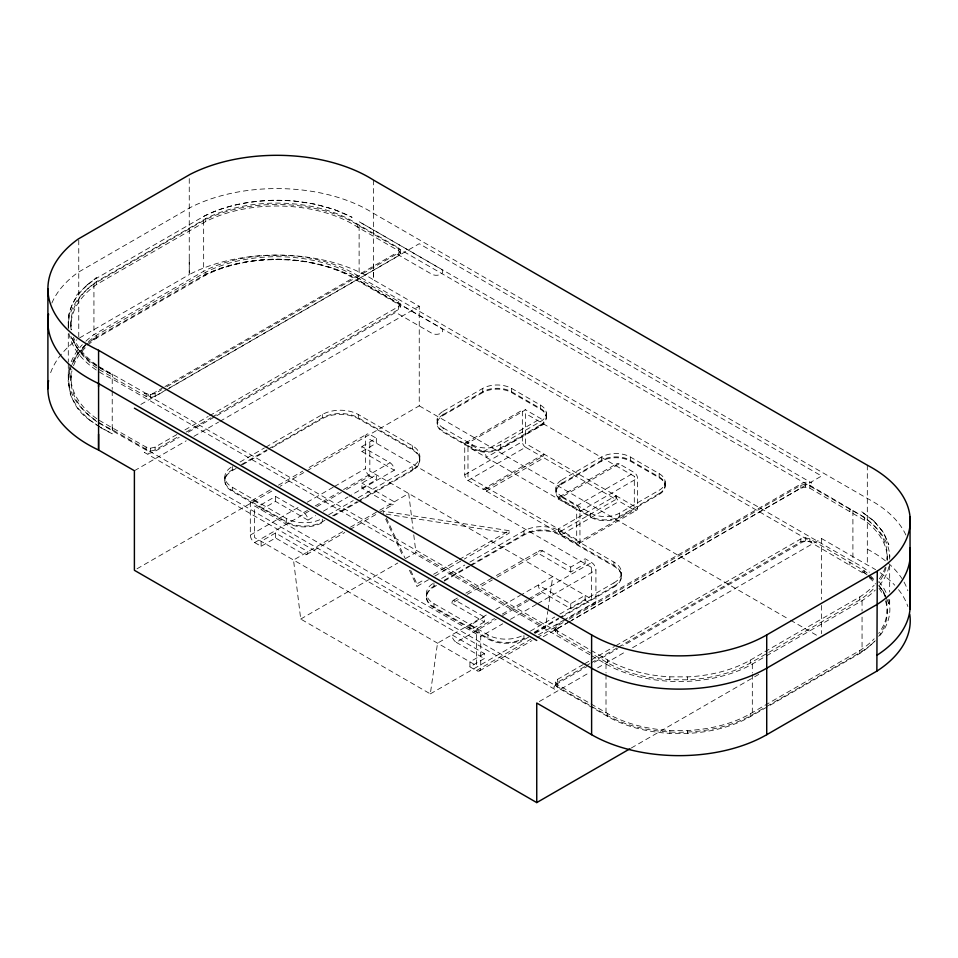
<?xml version="1.0" encoding="UTF-8"?>
<svg xmlns="http://www.w3.org/2000/svg" width="958" height="958" viewBox="0 0 958 958"><rect width="100%" height="100%" fill="white"/><g stroke="black" fill="none" stroke-linecap="round" stroke-linejoin="round"><path stroke-width="0.72" stroke-dasharray="4.79 3.59" d="M79.526 337.946L189.253 274.587L189.253 176.895M373.524 180.092L373.524 279.868L419.245 306.261L419.245 405.845L280.083 486.293M437.195 419.053L437.195 423.46M546.288 417.221L546.288 412.814M555.999 487.646L555.999 492.053M665.091 485.814L665.091 481.407M342.736 531.606L293.519 560.023L300.716 619.048L430.322 693.879L437.519 643.165L486.748 614.749M535.175 633.346L545.533 627.358L547.796 611.42M548 609.971L552.73 576.644L521.559 594.643M70.138 368.279L68.054 381.488L70.533 395.067L77.49 407.725L88.591 419.364L99.44 426.813M72.101 364.447L76.652 355.538L87.286 343.814L94.231 338.605L89.621 342.066M166.776 386.757L398.492 252.984L400.36 250.385L398.492 247.787L357.729 224.28A107.488 62.054 0 0 0 205.778 218.592L96.351 281.724A114.397 66.054 0 0 0 71.431 329.588M166.776 389.666L398.492 255.894L400.36 253.295L400.36 250.385M209.503 415.724L398.492 306.608L400.36 304.009L398.492 301.411L357.729 277.904A107.488 62.054 0 0 0 205.778 272.216L96.351 335.348A114.397 66.054 0 0 0 73.526 362.831M212.089 417.137L398.492 309.518L400.36 306.919L400.36 304.009M555.616 631.286L555.616 628.376L557.484 625.778L557.484 628.688L555.616 631.286L557.484 633.885L607.623 662.84A101.249 58.45 0 0 0 669.822 679.749L687.401 679.797A101.009 58.318 0 0 0 750.27 663.068L859.781 599.864A107.512 62.066 0 0 0 874.163 588.092M874.163 641.728A107.512 62.066 0 0 1 859.781 653.488L750.27 716.692A101.009 58.318 0 0 1 687.401 733.421L669.822 733.373A101.249 58.45 0 0 1 607.623 716.464L557.484 687.509L555.616 684.922L555.616 682.012L557.484 679.414L583.374 664.457M584.667 666.624L557.484 682.324L553.784 687.221L555.64 689.82L144.287 452.332L148.789 453.409L153.292 452.332L179.218 437.363M86.028 345.108C61.707 363.741 63.791 401.522 88.28 419.053M87.286 284.789C75.574 295.699 65.324 311.733 69.12 328.331M87.31 284.766C114.996 263.222 70.593 297.495 76.365 296.836C70.856 306.249 66.138 317.517 69.096 328.534M94.758 279.269L203.85 216.304C231.537 202.294 263.426 198.749 294.07 200.941L315.014 204.102L334.486 209.551L352.113 217.334C327.78 204.856 300.285 200.078 273.114 200.234M68.341 328.57A117.104 67.611 0 0 1 93.932 283.903L203.659 220.556A110.05 63.539 0 0 1 359.118 225.837L852.907 510.925A110.11 63.575 0 0 1 889.838 557.077M71.096 329.935A114.397 66.054 0 0 1 96.351 284.634L205.778 221.502A107.488 62.054 0 0 1 357.729 227.19L398.492 250.697L400.36 253.295M85.849 341.228A117.104 67.611 0 0 1 93.932 334.629L203.659 271.27A110.05 63.539 0 0 1 359.118 276.551L852.907 561.639A110.11 63.575 0 0 1 869.385 572.225M94.758 338.306L203.85 275.329C225.202 264.42 249.319 260.241 273.09 259.259M73.526 365.74A114.397 66.054 0 0 1 96.351 338.258L205.778 275.126A107.488 62.054 0 0 1 357.729 280.814L398.492 304.321L400.36 306.919M163.662 387.307L153.292 393.295L148.789 394.373L144.287 393.295L555.64 630.795L553.784 628.197L555.64 625.598L563.4 621.119M164.956 386.565L395.69 253.355L431.842 274.228A6.407 3.7 0 0 0 440.776 274.275A6.407 3.7 0 0 0 441.111 269.126L359.118 221.681L811.689 482.964L807.187 481.886L802.684 482.964L564.693 620.365M99.069 366.639L146.131 393.487L150.634 394.564L155.124 393.487L161.603 389.75M140.862 404.432L168.057 388.732M169.35 387.99L419.245 243.715L821.593 476.006L571.698 620.281M99.069 369.549L146.131 396.396L150.634 397.474L155.124 396.396L165.483 390.421M99.069 420.263L146.131 447.111L150.634 448.188L155.124 447.111L177.134 434.405M184.906 429.926L208.209 416.467M99.069 423.173L146.131 450.021L150.634 451.098L155.124 450.021L179.721 435.818M186.199 432.082L210.796 417.88M188.295 432.13L215.514 416.407M216.807 415.664L395.69 312.38L431.842 333.264A6.407 3.7 0 0 0 440.776 333.312A6.407 3.7 0 0 0 441.111 328.163L359.118 280.706L811.689 542L807.187 540.923L802.684 542L622.904 645.8M134.395 470.725L186.187 440.824M193.947 436.333L218.556 422.131M219.849 421.388L419.245 306.261M240.027 462.031L264.456 447.925M265.749 447.182L322.319 414.527A25.459 14.693 0 0 1 358.316 414.527L412.323 445.698A25.459 14.693 0 0 1 412.323 466.486L412.323 469.815L358.316 500.986M324.894 520.29L322.319 521.775A25.459 14.693 0 0 1 286.322 521.775L232.315 490.592A25.459 14.693 0 0 1 232.315 469.815L234.89 468.33M241.32 464.618L267.031 449.769M268.312 449.027L322.319 417.844A25.459 14.693 0 0 1 358.316 417.844L412.323 449.027A25.459 14.693 0 0 1 412.323 469.815M236.171 468.414L232.315 470.641A25.459 14.693 0 0 0 232.315 491.43L286.322 522.601A25.459 14.693 0 0 0 322.319 522.601L324.894 521.116M242.602 464.702L267.031 450.595M272.18 447.626L322.319 418.682A25.459 14.693 0 0 1 358.316 418.682L412.323 449.853A25.459 14.693 0 0 1 412.323 470.641L359.609 501.082M251.583 500.687L270.779 489.598M278.467 485.167L302.788 471.12M309.183 467.432L366.782 434.178M136.982 568.801L273.617 490.029M261.115 546.299L261.115 541.318L275.521 532.995L307.913 551.7A6.107 3.533 60 0 1 303.602 554.203L275.521 537.989L261.115 546.299L254.636 542.563A6.107 3.533 60 0 1 250.313 535.079L250.313 503.477A6.107 3.533 60 0 1 254.636 500.986L261.115 504.734L275.521 496.412L303.602 512.626A6.107 3.533 60 0 1 307.913 520.11L315.661 515.644M361.92 446.536L376.326 438.213L376.326 443.207L361.92 451.517L361.92 446.536L390.002 462.738A6.107 3.533 60 0 1 394.325 470.222L349.191 496.28M307.913 520.11L275.521 501.405L261.115 509.716L261.115 504.734M443.135 411.281L482.736 388.421A20.369 11.759 0 0 1 511.548 388.421L540.348 405.042A20.369 11.759 0 0 1 540.348 421.676L540.348 424.993L500.747 447.865A20.369 11.759 0 0 1 471.935 447.865L443.135 431.232A20.369 11.759 0 0 1 443.135 414.61L443.135 411.281A20.369 11.759 0 0 0 443.135 427.903L443.135 431.232M443.135 414.61L482.736 391.738A20.369 11.759 0 0 1 511.548 391.738L540.348 408.371A20.369 11.759 0 0 1 540.348 424.993M250.313 535.079L299.507 506.674M307.267 502.196L333.156 487.251M334.45 486.496L365.525 468.57L365.525 436.968A6.107 3.533 60 0 1 369.836 434.477L376.326 438.213M303.602 512.626L307.47 510.398M315.206 505.932L338.414 492.52M343.575 489.55L390.002 462.738M254.636 542.563L309.003 511.177M316.775 506.686L341.359 492.484M346.545 489.502L369.836 476.042L376.326 479.79L376.326 474.797L361.92 483.119L361.92 488.101L390.002 504.315A6.107 3.533 60 0 0 394.325 501.824L361.92 483.119M361.92 488.101L376.326 479.79M323.397 511.177L347.898 497.034M328.75 514.733L353.179 500.627M358.316 497.657L412.323 466.486M332.606 515.835L357.035 501.729M333.887 515.919L358.316 501.824M465.684 442.859L523.296 409.593M464.738 444.955L525.583 409.82L540.707 418.55A4.586 2.646 60 0 1 543.94 424.166L486.341 457.421A4.586 2.646 60 0 0 483.095 451.805L467.983 443.075A4.586 2.646 60 0 0 464.738 444.955L464.738 474.881A4.586 2.646 60 0 0 467.983 480.497L483.095 489.227L543.94 454.092L543.94 457.84L615.946 499.405L615.946 495.669L558.346 528.924L558.346 532.66L615.946 499.405M350.472 527.139L378.841 510.758M379.679 510.267L408.719 493.502L413.042 528.924M483.095 451.805L540.707 418.55M306.656 554.502L344.772 532.492M349.85 529.558L377.811 513.416M379.081 512.686L393.055 504.615M443.135 427.903L471.935 444.536A20.369 11.759 0 0 0 500.747 444.536L540.348 421.676M464.738 474.881L522.338 441.626L522.338 411.701A4.586 2.646 60 0 1 525.583 409.82M467.983 480.497L525.583 447.242L540.707 455.972A4.586 2.646 60 0 0 543.94 454.092M485.395 489.454L542.994 456.2M483.095 489.227A4.586 2.646 60 0 0 486.341 487.359L486.341 491.095L543.94 457.84M300.716 619.048L397.798 563.005M405.569 558.514L415.928 552.538L545.533 627.358M561.939 479.874L601.54 457.002A20.369 11.759 0 0 1 630.352 457.002L659.152 473.635A20.369 11.759 0 0 1 659.152 490.268L659.152 493.586L619.551 516.458A20.369 11.759 0 0 1 590.751 516.458L561.939 499.825A20.369 11.759 0 0 1 561.939 483.191L561.939 479.874A20.369 11.759 0 0 0 561.939 496.495L561.939 499.825M561.939 483.191L601.54 460.331A20.369 11.759 0 0 1 630.352 460.331L659.152 476.964A20.369 11.759 0 0 1 659.152 493.586M559.292 496.891L616.892 463.636M615.946 495.669A4.586 2.646 60 0 0 619.191 501.285L634.304 510.015A4.586 2.646 60 0 0 637.549 508.135L637.549 478.21A4.586 2.646 60 0 0 634.304 472.593L619.191 463.864L558.346 498.998A4.586 2.646 60 0 1 561.58 497.118L576.704 505.848A4.586 2.646 60 0 1 579.949 511.464L579.949 541.39A4.586 2.646 60 0 1 576.704 543.27L561.58 534.54A4.586 2.646 60 0 1 558.346 528.924M428.466 579.734L416.946 586.38L416.946 583.889L424.634 579.458M433.591 574.285L457.912 560.238M459.193 559.508L509.117 530.684L509.117 533.175L464.307 559.041M434.872 576.033L463.025 559.783M441.638 578.428L464.786 565.064M469.923 562.095L523.93 530.924A25.459 14.693 0 0 1 559.927 530.924L613.934 562.095A25.459 14.693 0 0 1 613.934 582.883L613.934 586.212L559.927 617.383M432.633 583.685A25.459 14.693 0 0 0 433.926 603.672L487.921 634.843A25.459 14.693 0 0 0 523.93 634.843L523.93 638.172A25.459 14.693 0 0 1 487.921 638.172L433.926 606.989A25.459 14.693 0 0 1 433.926 586.212L436.501 584.727M444.213 580.273L468.642 566.166M469.923 565.424L523.93 534.241A25.459 14.693 0 0 1 559.927 534.241L613.934 565.424A25.459 14.693 0 0 1 613.934 586.212M436.501 585.554L433.926 587.038A25.459 14.693 0 0 0 433.926 607.827L487.921 638.998A25.459 14.693 0 0 0 523.93 638.998L527.786 636.771M444.213 581.099L469.923 566.25M471.216 565.507L523.93 535.079A25.459 14.693 0 0 1 559.927 535.079L613.934 566.25A25.459 14.693 0 0 1 613.934 587.038L559.927 618.221M576.704 505.848L634.304 472.593M579.949 511.464L637.549 478.21M561.58 534.54L619.191 501.285M453.194 600.45L458.271 597.517M465.899 593.122L493.849 576.979M496.388 575.507L539.594 550.575M451.925 603.253A6.107 3.533 60 0 1 456.248 600.762L484.329 616.964L484.329 621.958L451.925 603.253L460.115 598.522M467.396 594.319L492.352 579.913M497.058 577.195L542.647 550.874L570.729 567.088L585.134 558.765L591.613 562.514A6.107 3.533 60 0 1 595.924 569.998L595.924 601.588A6.107 3.533 60 0 1 591.613 604.079L585.134 600.343L570.729 608.653L542.647 592.439A6.107 3.533 60 0 1 538.324 584.967L570.729 603.672L585.134 595.349L585.134 600.343M561.939 496.495L590.751 513.129A20.369 11.759 0 0 0 619.551 513.129L659.152 490.268M576.704 543.27L637.549 508.135M578.991 543.497L636.603 510.231M495.765 609.528L520.278 595.385M484.329 621.958L469.923 630.268L469.923 625.287L484.329 616.964M542.647 550.874A6.107 3.533 60 0 0 538.324 553.365L570.729 572.07L585.134 563.759L585.134 558.765M469.923 625.287L476.401 629.023L494.532 618.557M502.291 614.078L526.888 599.876M528.181 599.133L591.613 562.514M484.329 653.548L469.923 661.87L469.923 666.852L484.329 658.541L484.329 653.548L451.925 634.843A6.107 3.533 60 0 0 456.248 642.327L496.22 619.251M502.675 615.527L528.457 600.63M529.75 599.888L542.647 592.439M469.923 666.852L476.401 670.6A6.107 3.533 60 0 0 480.724 668.097L480.724 636.507L502.734 623.802M510.494 619.323L536.384 604.378M537.678 603.624L595.924 569.998M530.361 631.13L554.79 617.024M559.927 614.054L613.934 582.883M534.217 632.232L558.646 618.126M534.217 633.058L558.646 618.964M430.322 693.879L528.696 637.082M476.401 670.6L530.768 639.214M538.54 634.723L563.136 620.521M563.567 620.269L595.924 601.588M479.455 670.899L531.941 640.603M537.067 637.645L563.951 622.041M569.064 619.167L800.852 485.275L805.355 484.197L809.845 485.275L864.356 517.272A107.512 62.066 0 0 1 886.773 561.196M543.222 636.723L570.405 621.035M557.484 628.688L567.831 622.712M569.136 621.97L800.852 488.185L805.355 487.107L809.845 488.185L864.356 520.182A107.512 62.066 0 0 1 887.156 560.502M584.667 663.714L589.841 660.721M591.134 659.978L614.437 646.518M615.731 645.776L800.852 538.899L805.355 537.821L809.845 538.899L864.356 570.896A107.512 62.066 0 0 1 875.528 581.015M585.961 665.882L589.841 663.631M591.134 662.888L617.024 647.943M618.317 647.189L800.852 541.809L805.355 540.731L809.845 541.809L864.356 573.806L864.356 570.896M555.64 684.623L586.691 666.708M594.451 662.217L617.73 648.782M539.33 701.519L589.829 672.372M597.6 667.882L626.089 651.44M632.555 647.704L821.593 538.564L867.313 564.957A130.468 75.323 0 0 1 875.636 569.711M555.616 628.376L557.484 630.975L607.623 659.93A101.249 58.45 0 0 0 669.822 676.839L687.401 676.887A101.009 58.318 0 0 0 750.27 660.158L859.781 596.954A107.512 62.066 0 0 0 874.163 585.182M591.757 655.799L606.007 664.026A103.452 59.731 0 0 0 752.317 664.026L765.226 656.577M766.52 655.823L862.056 600.678A110.11 63.575 0 0 0 875.265 590.08M631.262 748.018L759.443 674.013M555.616 682.012L557.484 684.599L607.623 713.554A101.249 58.45 0 0 0 669.822 730.463L687.401 730.511A101.009 58.318 0 0 0 750.27 713.782L859.781 650.578A107.512 62.066 0 0 0 874.163 638.818M591.757 706.513L606.007 714.74A103.452 59.731 0 0 0 752.317 714.74L765.226 707.291M766.52 706.549L862.056 651.392A110.11 63.575 0 0 0 875.265 640.794M203.659 216.4C225.058 205.419 249.236 201.204 273.09 200.234M203.659 275.425C249.571 253.391 305.973 253.93 351.742 276.132L352.113 276.359C327.78 263.893 300.285 259.115 273.114 259.259M509.117 530.684L383.212 511.201L383.212 513.704M386.146 514.147L509.117 533.175M419.245 405.845L789.248 619.467M790.542 620.209L817.713 635.896M486.341 491.095L558.346 532.66M361.92 451.517L394.325 470.222M68.976 333.612A117.104 67.611 0 0 0 112.218 378.937L590.451 655.044M231.022 467.288A25.459 14.693 0 0 0 232.315 487.275L286.322 518.446A25.459 14.693 0 0 0 322.319 518.446L322.319 521.775M69.599 366.674A117.104 67.611 0 0 0 112.218 429.651L590.451 705.759M456.248 642.327L484.329 658.541M97.033 366.124L88.591 360.34L77.49 348.7L70.461 335.671L77.299 348.341L88.28 360.016L97.381 366.315M98.231 366.95L112.218 374.782L98.506 367.106M100.65 427.639L112.218 433.806L98.506 426.142M88.292 419.053L97.381 425.352M866.954 574.728L861.17 570.309L867.086 574.872M868.116 575.602L874.163 580.344L868.259 575.782M878.749 585.805L883.336 591.254L888.832 603.708L883.492 591.613L878.833 585.973M386.337 517.931L405.078 558.31M410.707 570.429L416.946 583.889M385.715 519.08L403.21 556.778M409.449 570.238L416.946 586.38M413.76 534.827L415.928 552.538M889.671 554.706L889.671 559.185M889.671 565.148L889.671 591.996M889.671 599.457L889.671 605.42M887.216 556.359L887.216 559.268M887.216 609.983L887.216 612.892M867.313 465.193L867.313 564.957M864.356 517.272L864.356 520.182M862.056 600.678L862.056 611.12M862.056 617.084L862.056 651.392M859.781 596.954L859.781 599.864M859.781 650.578L859.781 653.488M852.907 510.925L852.907 561.639M849.89 508.387L849.89 511.297M849.89 562.011L849.89 564.921M821.593 538.564L821.593 599.492M821.593 605.444L821.593 633.681M809.845 485.275L809.845 488.185M809.845 538.899L809.845 541.809M805.355 484.197L805.355 487.107M805.355 537.821L805.355 540.731M800.852 485.275L800.852 488.185M800.852 538.899L800.852 541.809M752.317 664.026L752.317 672.971M752.317 674.468L752.317 714.74M750.27 660.158L750.27 663.068M750.27 713.782L750.27 716.692M687.401 676.887L687.401 679.797M687.401 730.511L687.401 733.421M669.822 676.839L669.822 679.749M669.822 730.463L669.822 733.373M659.152 473.635L659.152 476.964M630.352 457.002L630.352 460.331M621.383 572.489L621.383 575.818M619.551 513.129L619.551 516.458M613.934 562.095L613.934 565.424M607.623 659.93L607.623 662.84M607.623 713.554L607.623 716.464M606.007 664.026L606.007 672.971M606.007 674.468L606.007 714.74M601.54 457.002L601.54 460.331M590.751 513.129L590.751 516.458M570.729 567.088L570.729 572.07M570.729 603.672L570.729 608.653M559.927 530.924L559.927 534.241M557.484 630.975L557.484 633.885M557.484 679.414L557.484 682.324M557.484 684.599L557.484 687.509M540.348 405.042L540.348 408.371M523.93 530.924L523.93 534.241M511.548 388.421L511.548 391.738M500.747 444.536L500.747 447.865M487.921 634.843L487.921 638.172M482.736 388.421L482.736 391.738M471.935 444.536L471.935 447.865M433.926 582.883L433.926 586.212M433.926 603.672L433.926 606.989M426.466 593.277L426.466 596.595M419.784 456.092L419.784 459.421M412.323 445.698L412.323 449.027M398.492 247.787L398.492 250.697M398.492 252.984L398.492 255.894M398.492 301.411L398.492 304.321M398.492 306.608L398.492 309.518M373.524 264.073L373.524 279.868A130.396 75.287 0 0 0 190.115 274.12L189.253 274.587L189.253 258.792M359.118 225.837L359.118 276.551M358.316 414.527L358.316 417.844M357.729 224.28L357.729 227.19M357.729 277.904L357.729 280.814M322.319 414.527L322.319 417.844M286.322 518.446L286.322 521.775M275.521 496.412L275.521 501.405M275.521 532.995L275.521 537.989M232.315 466.486L232.315 469.815M232.315 487.275L232.315 490.592M224.855 476.88L224.855 480.197M205.778 218.592L205.778 221.502M205.778 272.216L205.778 275.126M203.659 220.556L203.659 271.27M155.124 393.487L155.124 396.396M155.124 447.111L155.124 450.021M150.634 394.564L150.634 397.474M150.634 448.188L150.634 451.098M146.131 393.487L146.131 396.396M146.131 447.111L146.131 450.021M112.349 374.039L112.349 376.949M112.349 427.663L112.349 430.573M112.218 378.937L112.218 389.379M112.218 390.876L112.218 429.651M96.351 281.724L96.351 284.634M96.351 335.348L96.351 338.258M93.932 283.903L93.932 334.629M78.76 240.063L78.76 336.953M70.928 322.163L70.928 327.373M70.928 375.787L70.928 381.009M68.293 324.774L68.293 327.756M68.293 333.719L68.293 362.064M68.293 363.561L68.293 375.488M50.654 372.686A137.473 79.37 0 0 1 76.939 339.719M867.313 549.162A130.468 75.323 0 0 1 901.873 578.488M904.041 582.081A130.468 75.323 0 0 1 907.873 590.751M905.885 535.031A130.468 75.323 0 0 0 867.313 498.447L373.524 213.359A130.396 75.275 0 0 0 190.067 207.658L78.161 272.312A137.473 79.37 0 0 0 51.672 303.53M880.174 572.716A130.468 75.323 0 0 1 894.748 585.206M898.544 589.649A130.468 75.323 0 0 1 907.873 606.546M888.593 599.516A110.11 63.575 0 0 1 879.959 635.513M878.833 581.422A110.11 63.575 0 0 1 886.557 593.685M888.964 566.573A110.11 63.575 0 0 1 879.959 584.787M71.239 361.717A117.104 67.611 0 0 1 82.328 344.724M885.324 567.136A107.512 62.066 0 0 1 878.678 579.77M886.018 567.675A107.512 62.066 0 0 1 878.678 582.68M885.479 600.965A107.512 62.066 0 0 1 878.678 636.316M869.229 577.698A107.512 62.066 0 0 1 875.528 583.925M879.025 588.296A107.512 62.066 0 0 1 883.12 595.11M879.025 585.386A107.512 62.066 0 0 1 878.678 633.406M96.782 365.07A114.397 66.054 0 0 1 73.479 337.18M96.782 367.98A114.397 66.054 0 0 1 72.628 337.575M96.782 421.616A114.397 66.054 0 0 1 71.97 370.782M96.782 418.706A114.397 66.054 0 0 1 71.694 369.141M369.836 476.042A6.107 3.533 60 0 1 365.525 468.57M476.401 629.023A6.107 3.533 60 0 1 480.724 636.507M525.583 447.242A4.586 2.646 60 0 1 522.338 441.626M615.946 465.732A4.586 2.646 60 0 1 619.191 463.864M482.736 392.576L443.135 415.437A20.369 11.759 0 0 0 443.135 432.07L471.935 448.691A20.369 11.759 0 0 0 500.747 448.691L540.348 425.831A20.369 11.759 0 0 0 540.348 409.198L511.548 392.576A20.369 11.759 0 0 0 482.736 392.576M601.54 461.169L561.939 484.029A20.369 11.759 0 0 0 561.939 500.651L590.751 517.284A20.369 11.759 0 0 0 619.551 517.284L659.152 494.424A20.369 11.759 0 0 0 659.152 477.791L630.352 461.169A20.369 11.759 0 0 0 601.54 461.169M634.304 476.342L525.583 413.569L525.583 443.494L634.304 506.267L634.304 476.342M576.704 509.596L467.983 446.823L467.983 476.749L576.704 539.522L576.704 509.596M591.613 567.495L369.836 439.459L369.836 471.061L591.613 599.097L591.613 567.495M476.401 634.016L254.636 505.98L254.636 537.57L476.401 665.606L476.401 634.016M873.888 520.984L861.17 511.285L874.163 521.308L883.492 532.576L888.832 544.683L883.336 532.229L873.888 520.984"/><path stroke-width="1.44" d="M98.578 434.249L98.578 450.044L134.395 470.725L134.395 570.297L536.743 802.588L629.969 748.773M98.578 386.709L98.578 383.535A137.473 79.37 0 0 1 48.595 314.044M591.613 734.702L591.613 634.926L98.578 350.281A137.473 79.37 0 0 1 78.125 239.081L190.067 174.392A130.396 75.275 0 0 1 373.524 180.092L867.313 465.193A130.468 75.323 0 0 1 877.277 571.076L876.857 671.115L766.723 734.702A123.822 71.491 0 0 1 591.613 734.702L536.743 703.016L536.743 802.588M910.004 549.856L910.064 608.713L910.1 557.652M876.857 571.339L766.723 634.926A123.822 71.491 0 0 1 591.613 634.926M876.905 655.284L877.277 655.044A130.468 75.323 0 0 0 909.729 598.403M876.857 671.115L877.277 670.84A130.468 75.323 0 0 0 909.729 614.198M98.578 383.535L591.613 668.181A123.822 71.491 0 0 0 766.723 668.181L877.277 604.33A130.468 75.323 0 0 0 909.729 547.689M134.395 408.168L536.743 640.471M910.04 517.009L910.064 608.713M766.723 634.926L766.723 734.702M98.578 350.281L98.578 450.044A137.473 79.37 0 0 1 48.583 380.625M47.9 288.897L47.9 388.72"/></g></svg>
